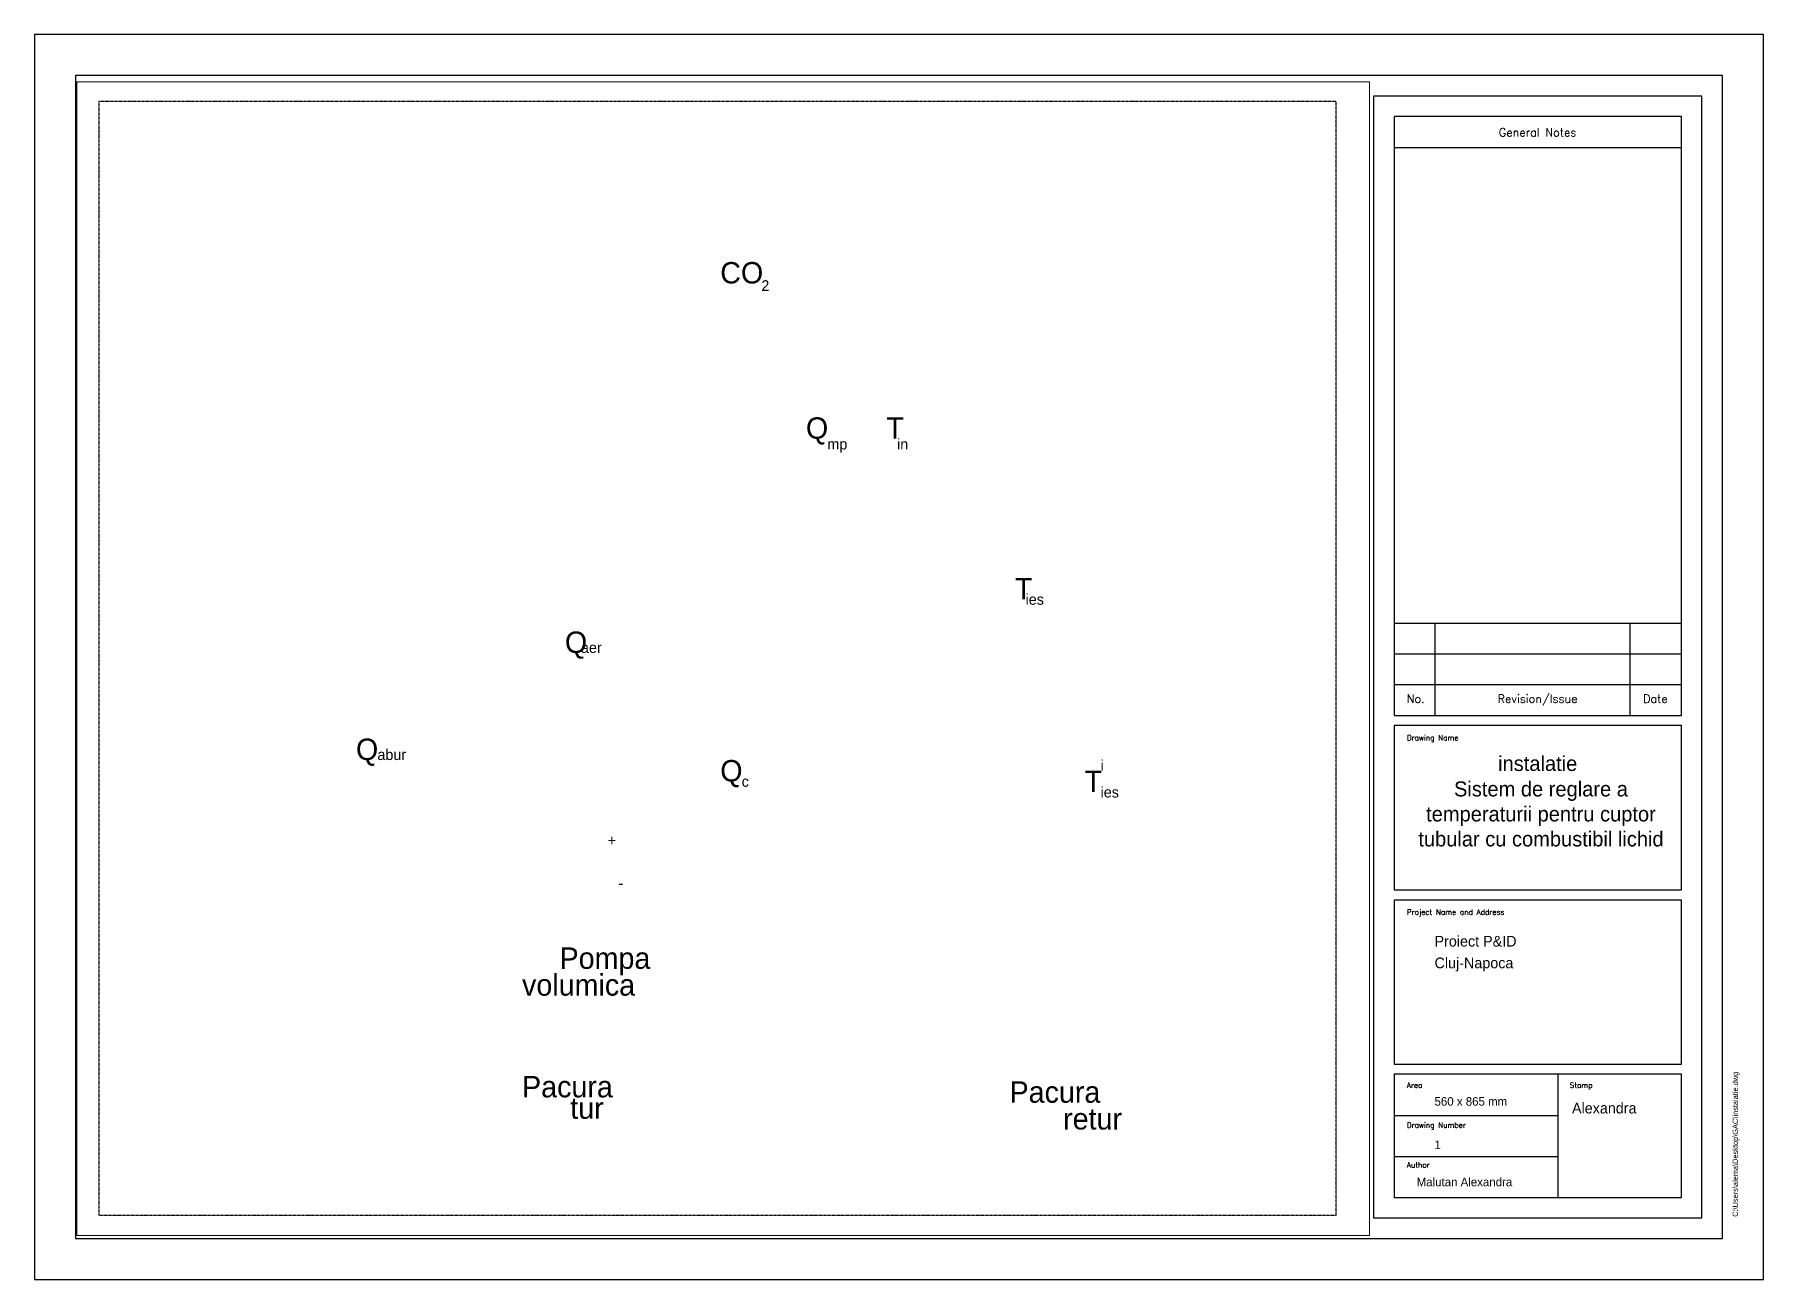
# Paper-space layout 'PID ISO A1 Title Block' of a CAD drawing. Header units: millimetres. Extents: x 0 to 807, y 0 to 581.
# The model-space entities are those that its viewports show. They can reach past a viewport. Long polylines and large blocks are cut down to what shows.
import ezdxf
from ezdxf.enums import TextEntityAlignment as Align

# ---------------------------------------------------------------- set-up
doc = ezdxf.new("R2010")
doc.units = ezdxf.units.MM
doc.linetypes.add('HIDDEN2', pattern=[0.1875, 0.125, -0.0625])
doc.layers.add('no plot', color=41, linetype='HIDDEN2', plot=False)
doc.layers.add('Title Block', color=7, linetype='Continuous')
doc.styles.add('Roman', font='romans')

# ---------------------------------------------------------------- blocks, each defined once
blk = doc.blocks.new('PID ISO A1 titleblock')
for p, q in [((806.83, 581.21), (0, 581.21)), ((0, 581.21), (0, 0)), ((806.83, 0), (806.83, 581.21)), ((787.68, 562.06), (19.15, 562.06)), ((19.15, 562.06), (19.15, 19.15)), ((787.68, 19.15), (787.68, 562.06)), ((778.1, 552.48), (624.89, 552.48)), ((624.89, 552.48), (624.89, 28.73)), ((778.1, 28.73), (778.1, 552.48)), ((768.52, 542.91), (634.46, 542.91)), ((634.46, 542.91), (634.46, 263.33)), ((768.52, 263.33), (768.52, 542.91)), ((634.46, 528.54), (768.52, 528.54)), ((634.46, 306.43), (768.52, 306.43)), ((653.61, 263.33), (653.61, 306.43)), ((744.58, 263.33), (744.58, 306.43)), ((634.46, 292.06), (768.52, 292.06)), ((634.46, 277.7), (768.52, 277.7)), ((634.46, 263.33), (768.52, 263.33)), ((768.52, 258.55), (634.46, 258.55)), ((634.46, 258.55), (634.46, 181.94)), ((768.52, 181.94), (768.52, 258.55)), ((634.46, 181.94), (768.52, 181.94)), ((768.52, 177.15), (634.46, 177.15)), ((634.46, 177.15), (634.46, 100.55)), ((768.52, 100.55), (768.52, 177.15)), ((634.46, 100.55), (768.52, 100.55)), ((768.52, 95.76), (634.46, 95.76)), ((634.46, 95.76), (634.46, 38.3)), ((711.07, 38.3), (711.07, 95.76)), ((768.52, 38.3), (768.52, 95.76)), ((634.46, 76.61), (711.07, 76.61)), ((634.46, 57.45), (711.07, 57.45)), ((634.46, 38.3), (768.52, 38.3)), ((624.89, 28.73), (778.1, 28.73)), ((19.15, 19.15), (787.68, 19.15)), ((0, 0), (806.83, 0))]:
    blk.add_line(p, q)
at = {"style": 'Roman'}
for s, height, p in [('General Notes', 3.8303, (701.43, 535.55)), ('No.', 3.83, (644.56, 271.13)), ('Revision/Issue', 3.8303, (701.43, 271.13)), ('Date', 3.83, (756.41, 271.13))]:
    blk.add_text(s, height=height, dxfattribs=at).set_placement(p, align=Align.MIDDLE_CENTER)
for s, height, p in [('Drawing Name', 2.4897, (640.42, 251.69)), ('Project Name and Address', 2.4897, (640.42, 170.3)), ('Area', 2.49, (640.42, 89.42)), ('Stamp', 2.49, (716.43, 89.42)), ('Drawing Number', 2.4897, (640.42, 70.82)), ('Author', 2.49, (640.42, 52.21))]:
    blk.add_text(s, height=height, dxfattribs=at).set_placement(p)

msp = doc.modelspace()

# ---------------------------------------------------------------- linework, layer by layer
at = {"layer": 'no plot'}
msp.add_lwpolyline([(0, 0), (577.5, 0), (577.5, 520), (0, 520)], close=True, dxfattribs=at)

# ---------------------------------------------------------------- texts
for s, height, p in [('CO', 10, (290, 435)), ('2', 5, (309.19, 431.51)), ('Q', 10, (330, 362.5)), ('T', 10, (367.5, 362.5)), ('mp', 5, (340, 357.5)), ('in', 5, (372.5, 357.5)), ('T', 10, (427.5, 287.5)), ('ies', 5, (432.5, 285)), ('Q', 10, (217.5, 262.5)), ('aer', 5, (225, 262.5)), ('abur', 5, (130, 212.5)), ('i', 5, (467.5, 207.5)), ('c', 5, (300, 200)), ('T', 10, (460, 197.5)), ('ies', 5, (467.5, 195)), ('+', 5, (237.5, 172.5)), ('-', 5, (242.5, 152.5)), ('Pompa', 10, (215, 115)), ('volumica', 10, (197.5, 102.5)), ('Pacura', 10, (197.5, 55)), ('Pacura', 10, (425, 52.5)), ('tur', 10, (220, 45)), ('retur', 10, (450, 40))]:
    msp.add_text(s, height=height).set_placement(p)
at = {"char_height": 10, "width": 7, "attachment_point": 1}
for insert in [(120, 222.5), (290, 212.5)]:
    msp.add_mtext('Q', dxfattribs=dict(at, insert=insert))

psp = doc.layouts.new('PID ISO A1 Title Block')

# ---------------------------------------------------------------- block references
psp.add_blockref('PID ISO A1 titleblock', (0, 0))

# ---------------------------------------------------------------- texts
psp.add_text('Alexandra', height=5).set_placement((717.5, 77.5))
at = {"insert": (792.43, 29.21), "char_height": 2.5, "attachment_point": 1, "rotation": 90}
psp.add_mtext('C:\\\\Users\\\\alema\\\\Desktop\\\\GAC\\\\instalatie.dwg', dxfattribs=at)
at = {"layer": 'Title Block'}
for s, insert, char_height, attachment_point in [('instalatie', (701.49, 244.39), 7, 2), ('Proiect P&ID', (653.34, 160.41), 5, 1), ('Cluj-Napoca', (653.34, 150.28), 5, 1), ('560 x 865 mm', (653.34, 85.11), 4, 1), ('1', (653.34, 64.85), 4, 1), ('Malutan Alexandra', (645, 47.5), 4, 1)]:
    psp.add_mtext(s, dxfattribs=dict(at, insert=insert, char_height=char_height, attachment_point=attachment_point))
at = {"layer": 'Title Block', "insert": (703.01, 232.5), "char_height": 7, "width": 131.024, "attachment_point": 2}
psp.add_mtext('Sistem de reglare a temperaturii pentru cuptor tubular cu combustibil lichid', dxfattribs=at)

# ---------------------------------------------------------------- viewports
at = {"layer": '0', "color": 5}
psp.add_viewport(center=(321.37, 289.84), size=(603.25, 538.6526), view_center_point=(291.37, 259.84), view_height=538.6526, dxfattribs=at)

doc.saveas('drawing.dxf')
